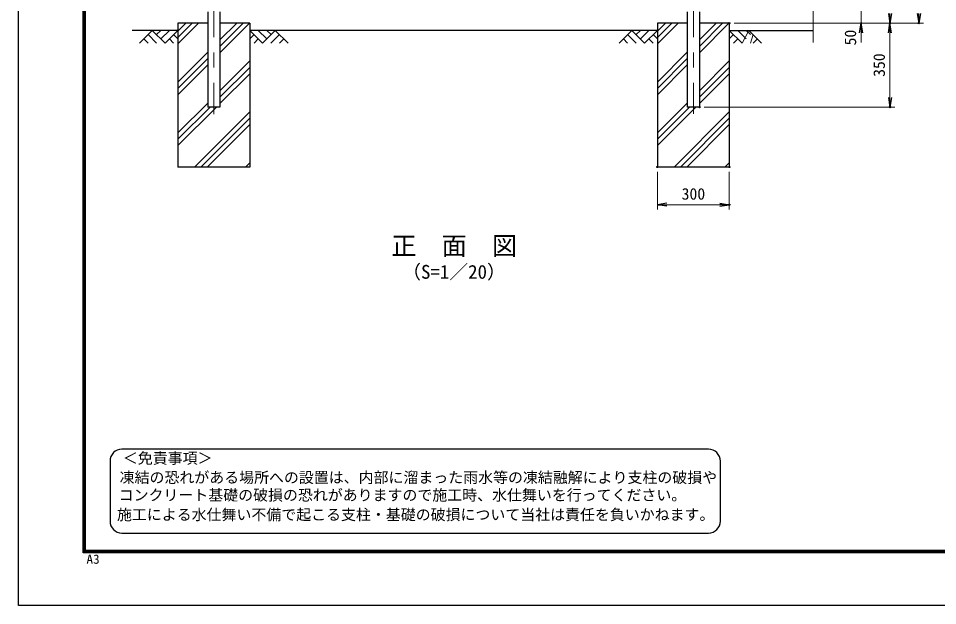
# Model space of a CAD drawing. Units: millimetres, scale not verified. Extents: x -4200 to 4200, y -2970 to 2970.
# Drawn here: x -4200 to -366, y -2970 to -520 of the extents above; entities that cross this region are included whole.
import ezdxf
from ezdxf.enums import TextEntityAlignment as Align

# ---------------------------------------------------------------- set-up
doc = ezdxf.new("R2010")
doc.units = ezdxf.units.MM
doc.header["$LTSCALE"] = 10
doc.header["$PDMODE"] = 32
doc.header["$PDSIZE"] = 5
doc.linetypes.add('USER1', pattern=[50.8, 31.75, -6.35, 6.35, -6.35])
for name, color, linetype, lineweight in [('0-0_D-TTL-TXT', 7, 'Continuous', 25), ('0-1_D-BMK', 2, 'USER1', 13), ('0-2_D-STR1', 1, 'Continuous', 25), ('0-3_D-STR-DIM', 7, 'Continuous', 13), ('0-9_D-BGD', 7, 'Continuous', 25), ('0-A_D-STR4', 7, 'Continuous', 25), ('0-B_D-DCR-HCH', 7, 'Continuous', 13), ('0-C_D-TTL', 7, 'Continuous', 25)]:
    doc.layers.add(name, color=color, linetype=linetype, lineweight=lineweight)
doc.layers.add('0-4_0', color=7, linetype='Continuous')
doc.layers.add('0-5_Defpoints', color=8, linetype='Continuous')
doc.styles.add('ＭＳ ゴシック', font='')
doc.styles.get('ＭＳ ゴシック').set_extended_font_data('MS Gothic')

# ---------------------------------------------------------------- blocks, each defined once
blk = doc.blocks.new('_Open')
at = {"layer": '0-4_0'}
blk.add_line((-10, 1.667), (0, 0), dxfattribs=at)
blk.add_lwpolyline([(-10, -1.667), (0, 0), (-10, 0)], dxfattribs=at)

msp = doc.modelspace()

# ---------------------------------------------------------------- linework, layer by layer
at = {"layer": '0-0_D-TTL-TXT', "color": 2}
for p, q in [((-1322.32, -2317.16), (-3767.87, -2317.16)), ((-3817.87, -2367.16), (-3817.87, -2617.16)), ((-1272.32, -2617.16), (-1272.32, -2367.16)), ((-3767.87, -2667.16), (-1322.32, -2667.16))]:
    msp.add_line(p, q, dxfattribs=at)
for centre, start, end in [((-3767.87, -2367.16), 90, 180), ((-1322.32, -2367.16), 0, 90), ((-3767.87, -2617.16), 180, 270), ((-1322.32, -2617.16), 270, 0)]:
    msp.add_arc(centre, 50, start, end, dxfattribs=at)
at = {"layer": '0-1_D-BMK'}
for p, q in [((-3384.97, 1751.06), (-3384.97, -919.29)), ((-1384.97, 1751.06), (-1384.97, -918.58))]:
    msp.add_line(p, q, dxfattribs=at)
at = {"layer": '0-2_D-STR1'}
for p, q in [((-3410.37, -493), (-3410.37, -890)), ((-3359.57, -493), (-3359.57, -890)), ((-1410.37, -493), (-1410.37, -890)), ((-1359.57, -493), (-1359.57, -890)), ((-3359.57, -890), (-3410.37, -890)), ((-1359.57, -890), (-1410.37, -890))]:
    msp.add_line(p, q, dxfattribs=at)
at = {"layer": '0-3_D-STR-DIM'}
for p, q in [((-884.97, 359.35), (-884.97, -620)), ((-684.97, -490), (-684.97, -540)), ((-1214.97, -540), (-664.97, -540)), ((-1214.97, -540), (-544.97, -540)), ((-1214.97, -540), (-424.97, -540)), ((-1214.97, -540), (-544.97, -540)), ((-684.97, -580), (-684.97, -620)), ((-564.97, -580), (-564.97, -850)), ((-1339.57, -890), (-544.97, -890)), ((-1534.97, -1160), (-1534.97, -1317.32)), ((-1234.97, -1160), (-1234.97, -1317.32)), ((-1494.97, -1297.32), (-1274.97, -1297.32))]:
    msp.add_line(p, q, dxfattribs=at)
at = {"layer": '0-5_Defpoints'}
for p in [(-1234.97, -540), (-684.97, -540), (-564.97, -540), (-444.97, -540), (-1359.57, -890), (-564.97, -890), (-1534.97, -1140), (-1234.97, -1140), (-1234.97, -1297.32)]:
    msp.add_point(p, dxfattribs=at)
at = {"layer": '0-9_D-BGD'}
for p, q in [((-3534.97, -570), (-3724.97, -570)), ((-1534.97, -570), (-3234.97, -570)), ((-1234.97, -570), (-884.97, -570))]:
    msp.add_line(p, q, dxfattribs=at)
at = {"layer": '0-A_D-STR4'}
for p, q in [((-3534.97, -540), (-3534.97, -1140)), ((-3410.37, -540), (-3534.97, -540)), ((-3234.97, -540), (-3359.57, -540)), ((-3234.97, -540), (-3234.97, -1140)), ((-1534.97, -540), (-1534.97, -1140)), ((-1410.37, -540), (-1534.97, -540)), ((-1234.97, -540), (-1359.57, -540)), ((-1234.97, -540), (-1234.97, -1140)), ((-3234.97, -1140), (-3534.97, -1140)), ((-1234.97, -1140), (-1534.97, -1140))]:
    msp.add_line(p, q, dxfattribs=at)
at = {"layer": '0-B_D-DCR-HCH'}
for p, q in [((-3641.4, -570), (-3694.61, -623.21)), ((-3641.4, -570), (-3588.19, -623.21)), ((-3623.66, -587.74), (-3605.92, -570)), ((-3605.92, -605.47), (-3570.45, -570)), ((-3588.19, -623.21), (-3534.97, -570)), ((-3534.97, -626.42), (-3448.56, -540)), ((-3534.97, -599.9), (-3475.08, -540)), ((-3534.97, -573.38), (-3501.59, -540)), ((-3359.57, -663.15), (-3236.43, -540)), ((-3359.57, -636.63), (-3262.94, -540)), ((-3359.57, -610.11), (-3289.46, -540)), ((-3181.76, -623.21), (-3234.97, -570)), ((-3164.03, -605.47), (-3199.5, -570)), ((-3128.55, -570), (-3181.76, -623.21)), ((-3146.2, -587.83), (-3164.03, -570)), ((-3128.55, -570), (-3075.34, -623.21)), ((-1641.4, -570), (-1694.61, -623.21)), ((-1641.4, -570), (-1588.19, -623.21)), ((-1623.66, -587.74), (-1605.92, -570)), ((-1605.92, -605.47), (-1570.45, -570)), ((-1588.19, -623.21), (-1534.97, -570)), ((-1534.97, -626.42), (-1448.56, -540)), ((-1534.97, -599.9), (-1475.08, -540)), ((-1534.97, -573.38), (-1501.59, -540)), ((-1359.57, -663.15), (-1236.43, -540)), ((-1359.57, -636.63), (-1262.94, -540)), ((-1359.57, -610.11), (-1289.46, -540)), ((-1181.76, -623.21), (-1234.97, -570)), ((-1164.03, -605.47), (-1199.5, -570)), ((-1153.55, -570), (-1181.76, -623.21)), ((-1146.2, -587.83), (-1164.03, -570)), ((-1153.55, -570), (-1100.34, -623.21)), ((-3676.87, -605.47), (-3659.05, -623.21)), ((-3659.14, -587.74), (-3623.5, -623.21)), ((-3570.45, -605.47), (-3552.63, -623.21)), ((-3552.71, -587.74), (-3534.97, -605.39)), ((-3217.24, -587.74), (-3234.97, -605.39)), ((-3199.5, -605.47), (-3217.32, -623.21)), ((-3110.81, -587.74), (-3146.45, -623.21)), ((-3093.08, -605.47), (-3110.89, -623.21)), ((-1676.87, -605.47), (-1659.05, -623.21)), ((-1659.14, -587.74), (-1623.5, -623.21)), ((-1570.45, -605.47), (-1552.63, -623.21)), ((-1552.71, -587.74), (-1534.97, -605.39)), ((-1217.24, -587.74), (-1234.97, -605.39)), ((-1199.5, -605.47), (-1217.32, -623.21)), ((-1135.81, -587.74), (-1146.45, -623.21)), ((-1118.08, -605.47), (-1135.89, -623.21)), ((-3534.97, -785.51), (-3410.37, -660.91)), ((-3534.97, -812.03), (-3410.37, -687.43)), ((-1534.97, -785.51), (-1410.37, -660.91)), ((-1534.97, -812.03), (-1410.37, -687.43)), ((-3534.97, -838.55), (-3410.37, -713.95)), ((-3359.57, -822.25), (-3234.97, -697.65)), ((-3359.57, -848.76), (-3234.97, -724.16)), ((-1534.97, -838.55), (-1410.37, -713.95)), ((-1359.57, -822.25), (-1234.97, -697.65)), ((-1359.57, -848.76), (-1234.97, -724.16)), ((-3359.57, -875.28), (-3234.97, -750.68)), ((-1359.57, -875.28), (-1234.97, -750.68)), ((-3534.97, -997.65), (-3410.37, -873.05)), ((-1534.97, -997.65), (-1410.37, -873.05)), ((-3534.97, -1050.68), (-3374.3, -890)), ((-3534.97, -1024.16), (-3400.81, -890)), ((-3465.2, -1140), (-3234.97, -909.78)), ((-1534.97, -1050.68), (-1374.3, -890)), ((-1534.97, -1024.16), (-1400.81, -890)), ((-1465.2, -1140), (-1234.97, -909.78)), ((-3438.68, -1140), (-3234.97, -936.3)), ((-1438.68, -1140), (-1234.97, -936.3)), ((-3412.16, -1140), (-3234.97, -962.81)), ((-1412.16, -1140), (-1234.97, -962.81)), ((-3253.06, -1140), (-3234.97, -1121.91)), ((-1253.06, -1140), (-1234.97, -1121.91))]:
    msp.add_line(p, q, dxfattribs=at)
at = {"layer": '0-C_D-TTL', "color": 2}
msp.add_lwpolyline([(-4200, 2970), (4200, 2970), (4200, -2970), (-4200, -2970)], close=True, dxfattribs=at)
at = {"layer": '0-C_D-TTL'}
for points in [[(-3930, 2750), (3930, 2750), (3930, -2750), (-3930, -2750)], [(-3927.5, 2747.5), (3927.5, 2747.5), (3927.5, -2747.5), (-3927.5, -2747.5)], [(-3925, 2745), (3925, 2745), (3925, -2745), (-3925, -2745)], [(-3922.5, 2742.5), (3922.5, 2742.5), (3922.5, -2742.5), (-3922.5, -2742.5)], [(-3920, 2740), (3920, 2740), (3920, -2740), (-3920, -2740)]]:
    msp.add_lwpolyline(points, close=True, dxfattribs=at)

# ---------------------------------------------------------------- block references
at = {"layer": '0-3_D-STR-DIM', "xscale": 4, "yscale": 4}
for p, rotation in [((-564.97, -540), 270), ((-444.97, -540), 270), ((-684.97, -540), 90), ((-564.97, -540), 90), ((-564.97, -890), 270), ((-1534.97, -1297.32), 180)]:
    msp.add_blockref('_Open', p, dxfattribs=dict(at, rotation=rotation))
msp.add_blockref('_Open', (-1234.97, -1297.32), dxfattribs=at)

# ---------------------------------------------------------------- texts
at = {"layer": '0-0_D-TTL-TXT', "style": 'ＭＳ ゴシック'}
for s, height, p in [('正\u3000面\u3000図', 76.97, (-2644.87, -1530.39)), ('（S=1／20）', 57.7, (-2599.39, -1623.59)), ('＜免責事項＞ \u3000\u3000', 45.67, (-3764.16, -2391.34)), ('凍結の恐れがある場所への設置は、内部に溜まった雨水等の凍結融解により支柱の破損や', 45.67, (-3777.69, -2471.84)), ('コンクリート基礎の破損の恐れがありますので施工時、水仕舞いを行ってください。', 45.67, (-3781.8, -2545.26)), ('施工による水仕舞い不備で起こる支柱・基礎の破損について当社は責任を負いかねます。 ', 45.67, (-3788.79, -2626.75))]:
    msp.add_text(s, height=height, dxfattribs=at).set_placement(p, align=Align.BOTTOM_LEFT)
at = {"layer": '0-3_D-STR-DIM', "style": 'ＭＳ ゴシック'}
for s, p in [('50', (-691.72, -632.63)), ('350', (-571.72, -763.88))]:
    msp.add_text(s, height=48.09, rotation=90, dxfattribs=at).set_placement(p, align=Align.BOTTOM_LEFT)
msp.add_text('300', height=48.09, dxfattribs=at).set_placement((-1433.85, -1290.57), align=Align.BOTTOM_LEFT)
at = {"layer": '0-C_D-TTL', "style": 'ＭＳ ゴシック', "width": 1.05}
msp.add_text('A3', height=38.48, dxfattribs=at).set_placement((-3916.09, -2806.81), align=Align.BOTTOM_LEFT)

doc.saveas('drawing.dxf')
